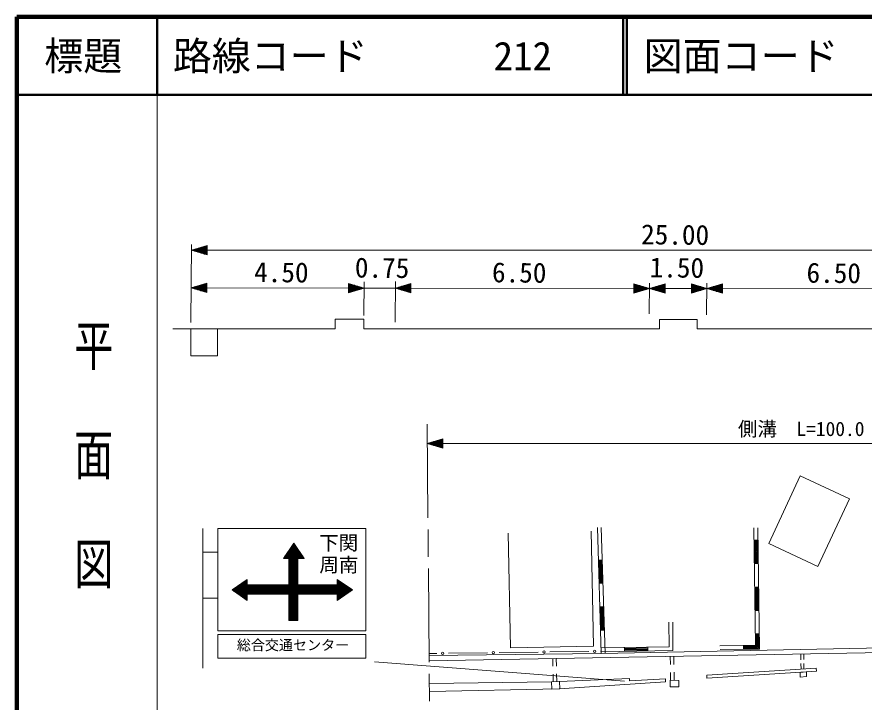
# Model space of a CAD drawing. Units: millimetres, scale not verified. Extents: x 40000 to 680000, y 20000 to 380000.
# Drawn here: x 40000 to 148659, y 292180 to 380000 of the extents above; entities that cross this region are included whole.
import ezdxf
from ezdxf.enums import TextEntityAlignment as Align

# ---------------------------------------------------------------- set-up
doc = ezdxf.new("R2010")
doc.units = ezdxf.units.MM
doc.header["$LTSCALE"] = 1000
doc.linetypes.add('CHAIN', pattern=[18.5, 12, -1.5, 3.5, -1.5])
for name, color, linetype, lineweight in [('M-BGD', 7, 'Continuous', 13), ('M-BMK', 2, 'CHAIN', 13), ('M-STR-HTXT', 7, 'Continuous', 13), ('M-STR-STRC', 7, 'Continuous', 13), ('M-STR-STRD', 7, 'Continuous', 13), ('M-TTL', 2, 'Continuous', 140), ('M-TTL-BAND', 7, 'Continuous', 13), ('M-TTL-LINE', 7, 'Continuous', 50)]:
    doc.layers.add(name, color=color, linetype=linetype, lineweight=lineweight)
doc.layers.add('M-TTL-TXT', color=7, linetype='Continuous')
doc.styles.add('@ＭＳ ゴシック', font='')
doc.styles.add('ＭＳ ゴシック', font='')
doc.styles.get('@ＭＳ ゴシック').set_extended_font_data('@MS Gothic')
doc.styles.get('ＭＳ ゴシック').set_extended_font_data('MS Gothic')

msp = doc.modelspace()

# ---------------------------------------------------------------- linework, layer by layer
at = {"layer": 'M-BGD'}
for p, q in [((80812, 341246), (80812, 340000)), ((84478, 341246), (80812, 341246)), ((84478, 340000), (84478, 341246)), ((122408, 341199), (122408, 340000)), ((127237, 341199), (122408, 341199)), ((127237, 340000), (127237, 341199)), ((60000, 340000), (62293, 340000)), ((62293, 336570), (62293, 340000)), ((62293, 340000), (65736, 340000)), ((65736, 340000), (65736, 336570)), ((65736, 340000), (80812, 340000)), ((84478, 340000), (122408, 340000)), ((127237, 340000), (165177, 340000)), ((65736, 336570), (62293, 336570)), ((140483, 321157), (136450, 312500)), ((146773, 318227), (140483, 321157)), ((142741, 309570), (146773, 318227)), ((113964, 299354), (113645, 314069)), ((114948, 298387), (114457, 314554)), ((115448, 298402), (114956, 314569)), ((134719, 299460), (134532, 314517)), ((135226, 298967), (135032, 314524)), ((103010, 313839), (103328, 299124)), ((135052, 312925), (134552, 312919)), ((134689, 309921), (134652, 312920)), ((134789, 309922), (134752, 312922)), ((134889, 309923), (134852, 312923)), ((134989, 309924), (134952, 312924)), ((136450, 312500), (142741, 309570)), ((115083, 310397), (114583, 310381)), ((114775, 307386), (114683, 310384)), ((114874, 307389), (114783, 310387)), ((114974, 307392), (114883, 310391)), ((115074, 307395), (114983, 310394)), ((134589, 309919), (135089, 309926)), ((114675, 307383), (115174, 307398)), ((135127, 306926), (134627, 306920)), ((134764, 303921), (134727, 306921)), ((134864, 303922), (134827, 306922)), ((134964, 303923), (134927, 306923)), ((135064, 303925), (135027, 306924)), ((115266, 304399), (114766, 304384)), ((114957, 301389), (114866, 304387)), ((115057, 301392), (114966, 304390)), ((115157, 301395), (115066, 304393)), ((115257, 301398), (115166, 304396)), ((134664, 303920), (135164, 303926)), ((123640, 299261), (123615, 302435)), ((124144, 298770), (124115, 302439)), ((114857, 301386), (115357, 301401)), ((134701, 300920), (135201, 300926)), ((134801, 300921), (134821, 299361)), ((134922, 299262), (134901, 300922)), ((135001, 300924), (135023, 299164)), ((135124, 299065), (135101, 300925)), ((103328, 299124), (113964, 299354)), ((114926, 299114), (123640, 299261)), ((114948, 298387), (155706, 299226)), ((117926, 299164), (117934, 298664)), ((117927, 299064), (120927, 299115)), ((117929, 298964), (120929, 299015)), ((117931, 298864), (120930, 298915)), ((117932, 298764), (120932, 298815)), ((120934, 298715), (120925, 299215)), ((130180, 299398), (134719, 299460)), ((130187, 298898), (135226, 298967)), ((133180, 299439), (133187, 298939)), ((133181, 299339), (134821, 299361)), ((134922, 299262), (133183, 299239)), ((133184, 299139), (135023, 299164)), ((135124, 299065), (133185, 299039)), ((92865, 298406), (93865, 298419)), ((92867, 298129), (114948, 298387)), ((165837, 298781), (92873, 297455)), ((95364, 298439), (100364, 298504)), ((101864, 298524), (106863, 298590)), ((108363, 298610), (113363, 298675)), ((108741, 297743), (108758, 296773)), ((109185, 297751), (109203, 296785)), ((114863, 298695), (114939, 298696)), ((114934, 298614), (124144, 298770)), ((123791, 298017), (123810, 296987)), ((124248, 298025), (124267, 296992)), ((140539, 298321), (140552, 297602)), ((140914, 298328), (140927, 297616)), ((140561, 297102), (140574, 296382)), ((140936, 297116), (140949, 296404)), ((108776, 295773), (108794, 294803)), ((109221, 295785), (109238, 294819)), ((123828, 295988), (123847, 294958)), ((124285, 295992), (124304, 294959)), ((142517, 296504), (128474, 295615)), ((128474, 295615), (128498, 295231)), ((128498, 295231), (142541, 296120)), ((140445, 295987), (141259, 296039)), ((140483, 295388), (140445, 295987)), ((141259, 296039), (141297, 295440)), ((142541, 296120), (142517, 296504)), ((108563, 294791), (109593, 294833)), ((108602, 293848), (108563, 294791)), ((109593, 294833), (109631, 293890)), ((123785, 294967), (123780, 294140)), ((124897, 294960), (123785, 294967)), ((124892, 294133), (124897, 294960)), ((141297, 295440), (140483, 295388)), ((109631, 293890), (108602, 293848)), ((123780, 294140), (124892, 294133))]:
    msp.add_line(p, q, dxfattribs=at)
for centre in [(114113, 298685), (94614, 298429), (101114, 298514), (107613, 298600)]:
    msp.add_circle(centre, 150, dxfattribs=at)
at = {"layer": 'M-BMK'}
msp.add_line((92608, 327790), (93300, 248563), dxfattribs=at)
at = {"layer": 'M-STR-HTXT'}
for p, q in [((62296, 340847), (62400, 350852)), ((62393, 350091), (64392, 350691)), ((62393, 350091), (64393, 349491)), ((62393, 350091), (64393, 350091)), ((64393, 350211), (62793, 350211)), ((64393, 349971), (62793, 349971)), ((63193, 350331), (64393, 350331)), ((64393, 350451), (63593, 350451)), ((63993, 350571), (64393, 350571)), ((64393, 349491), (64392, 350691)), ((64393, 350091), (185536, 350095)), ((63193, 349851), (64393, 349851)), ((64393, 349731), (63593, 349731)), ((63993, 349611), (64393, 349611)), ((62342, 345269), (64343, 345867)), ((64342, 345627), (63542, 345628)), ((63943, 345747), (64343, 345747)), ((64341, 344667), (64343, 345867)), ((82540, 345844), (82538, 344644)), ((82539, 345604), (83339, 345603)), ((84539, 345242), (82540, 345844)), ((82940, 345724), (82540, 345724)), ((84502, 341720), (84547, 346038)), ((88496, 340888), (88550, 346101)), ((88541, 345237), (90542, 345834)), ((90542, 345594), (89742, 345595)), ((90142, 345715), (90542, 345714)), ((90541, 344634), (90542, 345834)), ((119133, 345799), (119132, 344599)), ((121133, 345197), (119133, 345799)), ((119533, 345679), (119133, 345679)), ((119133, 345559), (119933, 345558)), ((121140, 345858), (121099, 341962)), ((121133, 345197), (123133, 345794)), ((123133, 345554), (122333, 345555)), ((122733, 345675), (123133, 345674)), ((123132, 344594), (123133, 345794)), ((126506, 345790), (126505, 344590)), ((128505, 345188), (126506, 345790)), ((126906, 345670), (126506, 345670)), ((126506, 345550), (127306, 345549)), ((128512, 345860), (128470, 341805)), ((128505, 345188), (130506, 345785)), ((130506, 345545), (129706, 345546)), ((130106, 345666), (130506, 345665)), ((130505, 344585), (130506, 345785)), ((62342, 345269), (64342, 345267)), ((62342, 345269), (64341, 344667)), ((64342, 345387), (62742, 345389)), ((64342, 345147), (62742, 345149)), ((63142, 345508), (64342, 345507)), ((63142, 345028), (64342, 345027)), ((64342, 344907), (63542, 344908)), ((63941, 344787), (64341, 344787)), ((82539, 345244), (64342, 345267)), ((84539, 345242), (82538, 344644)), ((82938, 344764), (82538, 344764)), ((83739, 345483), (82539, 345484)), ((82539, 345364), (84139, 345362)), ((84539, 345242), (82539, 345244)), ((82539, 345124), (84139, 345122)), ((83739, 345003), (82539, 345004)), ((82539, 344884), (83339, 344883)), ((88541, 345237), (84539, 345242)), ((88541, 345237), (90541, 345234)), ((88541, 345237), (90541, 344634)), ((90541, 345354), (88941, 345356)), ((90541, 345114), (88941, 345116)), ((89341, 344996), (90541, 344994)), ((89342, 345476), (90542, 345474)), ((90541, 344874), (89741, 344875)), ((90141, 344755), (90541, 344754)), ((119133, 345199), (90541, 345234)), ((121133, 345197), (119132, 344599)), ((119132, 345079), (120732, 345077)), ((120332, 344958), (119132, 344959)), ((119132, 344839), (119932, 344838)), ((119532, 344719), (119132, 344719)), ((120333, 345438), (119133, 345439)), ((119133, 345319), (120733, 345317)), ((121133, 345197), (119133, 345199)), ((121133, 345197), (123133, 345194)), ((121133, 345197), (123132, 344594)), ((123132, 345074), (121532, 345076)), ((123133, 345314), (121533, 345316)), ((121932, 344956), (123132, 344954)), ((121933, 345436), (123133, 345434)), ((123132, 344834), (122332, 344835)), ((122732, 344715), (123132, 344714)), ((126505, 345190), (123133, 345194)), ((126505, 345310), (128105, 345308)), ((128505, 345188), (126505, 345190)), ((128505, 345188), (126505, 344590)), ((126505, 345070), (128105, 345068)), ((127705, 344949), (126505, 344950)), ((126505, 344830), (127305, 344829)), ((126905, 344710), (126505, 344710)), ((127706, 345429), (126506, 345430)), ((128505, 345188), (130505, 345185)), ((128505, 345188), (130505, 344585)), ((130505, 345305), (128905, 345307)), ((130505, 345065), (128905, 345067)), ((129305, 344947), (130505, 344945)), ((129306, 345427), (130506, 345425)), ((130505, 344825), (129705, 344826)), ((130105, 344706), (130505, 344705)), ((159349, 345150), (130505, 345185)), ((92630, 325322), (94630, 325922)), ((92630, 325322), (94630, 324722)), ((92630, 325322), (94630, 325322)), ((94630, 325442), (93030, 325442)), ((94630, 325202), (93030, 325202)), ((93430, 325562), (94630, 325562)), ((93430, 325082), (94630, 325082)), ((94630, 325682), (93830, 325682)), ((94630, 324962), (93830, 324962)), ((94230, 325802), (94630, 325802)), ((94630, 324722), (94630, 325922)), ((94630, 325322), (190193, 325322)), ((94230, 324842), (94630, 324842))]:
    msp.add_line(p, q, dxfattribs=at)
at = {"layer": 'M-STR-STRC'}
for p, q in [((63846, 314440), (63846, 296543)), ((65763, 301326), (65763, 314406)), ((65763, 314406), (84757, 314406)), ((84757, 314406), (84757, 301326)), ((74188, 310584), (75501, 312542)), ((74235, 310584), (75784, 312133)), ((74376, 310584), (75842, 312050)), ((74380, 310871), (75726, 312217)), ((74518, 310584), (75900, 311966)), ((74659, 310584), (75958, 311883)), ((74668, 311300), (75669, 312301)), ((74956, 311730), (75611, 312384)), ((76380, 310584), (75068, 311896)), ((76521, 310584), (75125, 311981)), ((76663, 310584), (75181, 312066)), ((76804, 310584), (75238, 312150)), ((75244, 312159), (75553, 312468)), ((76654, 310875), (75295, 312235)), ((76337, 311334), (75352, 312319)), ((76020, 311793), (75408, 312404)), ((75702, 312252), (75465, 312489)), ((75501, 312542), (76856, 310584)), ((63846, 311409), (65763, 311409)), ((74541, 310584), (74330, 310796)), ((74683, 310584), (74387, 310880)), ((74824, 310584), (74443, 310965)), ((76029, 309521), (74500, 311050)), ((76029, 309662), (74557, 311134)), ((76029, 309804), (74614, 311219)), ((76029, 309945), (74670, 311304)), ((76029, 310086), (74727, 311388)), ((76029, 310228), (74784, 311473)), ((74801, 310584), (76015, 311799)), ((76029, 310369), (74841, 311558)), ((74867, 310509), (76073, 311715)), ((74867, 310367), (76131, 311632)), ((74867, 310226), (76189, 311548)), ((74867, 310085), (76247, 311465)), ((74867, 309943), (76305, 311381)), ((74867, 309802), (76362, 311297)), ((74867, 309660), (76420, 311214)), ((74867, 309519), (76478, 311130)), ((76029, 310511), (74898, 311642)), ((76097, 310584), (74954, 311727)), ((76238, 310584), (75011, 311812)), ((76074, 310584), (76536, 311047)), ((76215, 310584), (76594, 310963)), ((76356, 310584), (76652, 310879)), ((76498, 310584), (76709, 310796)), ((74867, 310584), (74188, 310584)), ((74258, 310584), (74216, 310626)), ((74400, 310584), (74273, 310711)), ((74867, 307192), (74867, 310584)), ((76029, 309379), (74867, 310542)), ((74867, 309377), (76029, 310540)), ((76029, 309238), (74867, 310400)), ((74867, 309236), (76029, 310398)), ((76029, 309096), (74867, 310259)), ((74867, 309095), (76029, 310257)), ((76029, 308955), (74867, 310117)), ((74867, 308953), (76029, 310116)), ((76029, 308814), (74867, 309976)), ((74867, 308812), (76029, 309974)), ((76029, 308672), (74867, 309835)), ((74867, 308670), (76029, 309833)), ((76029, 308531), (74867, 309693)), ((74867, 308529), (76029, 309691)), ((76029, 310584), (76029, 307192)), ((76856, 310584), (76029, 310584)), ((76639, 310584), (76767, 310712)), ((76781, 310584), (76825, 310629)), ((76029, 308389), (74867, 309552)), ((74867, 308388), (76029, 309550)), ((76029, 308248), (74867, 309410)), ((74867, 308246), (76029, 309409)), ((76029, 308106), (74867, 309269)), ((74867, 308105), (76029, 309267)), ((76029, 307965), (74867, 309127)), ((74867, 307963), (76029, 309126)), ((76029, 307824), (74867, 308986)), ((74867, 307822), (76029, 308984)), ((76029, 307682), (74867, 308845)), ((74867, 307680), (76029, 308843)), ((76029, 307541), (74867, 308703)), ((74867, 307539), (76029, 308701)), ((69548, 307871), (67589, 306557)), ((67883, 306354), (69100, 307570)), ((67967, 306296), (69529, 307858)), ((68051, 306238), (69548, 307735)), ((68134, 306181), (69548, 307594)), ((70611, 306029), (69082, 307558)), ((69548, 307234), (69167, 307615)), ((69548, 307376), (69251, 307672)), ((69548, 307517), (69336, 307729)), ((69548, 307658), (69420, 307785)), ((69548, 307800), (69505, 307842)), ((69548, 307192), (69548, 307871)), ((73781, 306029), (76029, 308277)), ((73923, 306029), (76029, 308136)), ((74064, 306029), (76029, 307994)), ((74206, 306029), (76029, 307853)), ((74347, 306029), (76029, 307711)), ((74489, 306029), (76029, 307570)), ((76029, 307399), (74867, 308562)), ((74867, 307398), (76029, 308560)), ((76029, 307258), (74867, 308420)), ((74867, 307256), (76029, 308419)), ((77116, 306029), (74867, 308279)), ((76975, 306029), (74867, 308138)), ((76833, 306029), (74867, 307996)), ((76692, 306029), (74867, 307855)), ((76550, 306029), (74867, 307713)), ((76409, 306029), (74867, 307572)), ((80004, 306029), (81542, 307567)), ((80145, 306029), (81627, 307511)), ((81090, 307871), (83048, 306557)), ((81090, 307192), (81090, 307871)), ((82657, 306287), (81090, 307854)), ((81090, 307822), (81119, 307851)), ((81090, 307681), (81203, 307794)), ((81090, 307540), (81288, 307738)), ((82573, 306229), (81090, 307713)), ((81090, 307398), (81373, 307681)), ((81090, 307257), (81457, 307624)), ((82490, 306171), (81090, 307571)), ((82741, 306345), (81469, 307616)), ((67589, 306557), (69548, 305203)), ((67633, 306527), (67812, 306706)), ((67879, 306357), (67643, 306593)), ((67716, 306470), (68241, 306994)), ((68338, 306040), (67727, 306650)), ((67800, 306412), (68670, 307282)), ((68797, 305722), (67812, 306707)), ((69255, 305405), (67897, 306764)), ((69548, 305254), (67981, 306820)), ((69548, 305396), (68066, 306877)), ((69548, 305537), (68151, 306934)), ((68218, 306123), (69548, 307452)), ((69548, 305679), (68235, 306991)), ((68301, 306065), (69548, 307311)), ((69548, 305820), (68320, 307047)), ((68385, 306007), (69570, 307192)), ((69548, 305961), (68405, 307104)), ((68469, 305949), (69711, 307192)), ((69621, 306029), (68489, 307161)), ((68552, 305891), (69853, 307192)), ((69762, 306029), (68574, 307218)), ((68636, 305834), (69994, 307192)), ((69904, 306029), (68659, 307275)), ((68719, 305776), (70136, 307192)), ((70045, 306029), (68743, 307331)), ((68803, 305718), (70277, 307192)), ((70187, 306029), (68828, 307388)), ((68887, 305660), (70418, 307192)), ((70328, 306029), (68913, 307445)), ((68970, 305602), (70560, 307192)), ((70469, 306029), (68997, 307502)), ((69054, 305544), (70701, 307192)), ((69548, 307192), (74867, 307192)), ((70752, 306029), (69590, 307192)), ((69680, 306029), (70843, 307192)), ((70894, 306029), (69731, 307192)), ((69822, 306029), (70984, 307192)), ((71035, 306029), (69873, 307192)), ((69963, 306029), (71125, 307192)), ((71176, 306029), (70014, 307192)), ((70105, 306029), (71267, 307192)), ((71318, 306029), (70155, 307192)), ((70246, 306029), (71408, 307192)), ((71459, 306029), (70297, 307192)), ((70387, 306029), (71550, 307192)), ((71601, 306029), (70438, 307192)), ((70529, 306029), (71691, 307192)), ((71742, 306029), (70580, 307192)), ((70670, 306029), (71833, 307192)), ((71884, 306029), (70721, 307192)), ((70812, 306029), (71974, 307192)), ((72025, 306029), (70863, 307192)), ((70953, 306029), (72115, 307192)), ((72166, 306029), (71004, 307192)), ((71094, 306029), (72257, 307192)), ((72308, 306029), (71145, 307192)), ((71236, 306029), (72398, 307192)), ((72449, 306029), (71287, 307192)), ((71377, 306029), (72540, 307192)), ((72591, 306029), (71428, 307192)), ((71519, 306029), (72681, 307192)), ((72732, 306029), (71570, 307192)), ((71660, 306029), (72823, 307192)), ((72874, 306029), (71711, 307192)), ((71802, 306029), (72964, 307192)), ((73015, 306029), (71853, 307192)), ((71943, 306029), (73105, 307192)), ((73156, 306029), (71994, 307192)), ((72084, 306029), (73247, 307192)), ((73298, 306029), (72135, 307192)), ((72226, 306029), (73388, 307192)), ((73439, 306029), (72277, 307192)), ((72367, 306029), (73530, 307192)), ((73581, 306029), (72418, 307192)), ((72509, 306029), (73671, 307192)), ((73722, 306029), (72560, 307192)), ((72650, 306029), (73813, 307192)), ((73863, 306029), (72701, 307192)), ((72792, 306029), (73954, 307192)), ((74005, 306029), (72842, 307192)), ((72933, 306029), (74095, 307192)), ((74146, 306029), (72984, 307192)), ((73074, 306029), (74237, 307192)), ((74288, 306029), (73125, 307192)), ((73216, 306029), (74378, 307192)), ((74429, 306029), (73267, 307192)), ((73357, 306029), (74520, 307192)), ((74571, 306029), (73408, 307192)), ((73499, 306029), (74661, 307192)), ((74712, 306029), (73550, 307192)), ((73640, 306029), (74802, 307192)), ((74853, 306029), (73691, 307192)), ((76029, 304995), (73832, 307192)), ((76029, 305137), (73974, 307192)), ((76029, 305278), (74115, 307192)), ((76029, 305419), (74257, 307192)), ((76029, 305561), (74398, 307192)), ((76029, 305702), (74540, 307192)), ((74630, 306029), (76029, 307429)), ((76029, 305844), (74681, 307192)), ((74771, 306029), (76029, 307287)), ((76029, 305985), (74822, 307192)), ((76268, 306029), (74867, 307430)), ((76126, 306029), (74867, 307289)), ((74867, 305983), (76075, 307192)), ((74867, 305842), (76217, 307192)), ((74867, 305701), (76358, 307192)), ((74867, 305559), (76500, 307192)), ((74867, 305418), (76641, 307192)), ((74867, 305276), (76782, 307192)), ((74867, 305135), (76924, 307192)), ((74867, 304993), (77065, 307192)), ((76029, 307192), (81090, 307192)), ((76044, 306029), (77207, 307192)), ((77258, 306029), (76095, 307192)), ((76186, 306029), (77348, 307192)), ((77399, 306029), (76237, 307192)), ((76327, 306029), (77489, 307192)), ((77540, 306029), (76378, 307192)), ((76468, 306029), (77631, 307192)), ((77682, 306029), (76519, 307192)), ((76610, 306029), (77772, 307192)), ((77823, 306029), (76661, 307192)), ((76751, 306029), (77914, 307192)), ((77965, 306029), (76802, 307192)), ((76893, 306029), (78055, 307192)), ((78106, 306029), (76944, 307192)), ((77034, 306029), (78197, 307192)), ((78248, 306029), (77085, 307192)), ((77176, 306029), (78338, 307192)), ((78389, 306029), (77227, 307192)), ((77317, 306029), (78479, 307192)), ((78530, 306029), (77368, 307192)), ((77458, 306029), (78621, 307192)), ((78672, 306029), (77509, 307192)), ((77600, 306029), (78762, 307192)), ((78813, 306029), (77651, 307192)), ((77741, 306029), (78904, 307192)), ((78955, 306029), (77792, 307192)), ((77883, 306029), (79045, 307192)), ((79096, 306029), (77934, 307192)), ((78024, 306029), (79187, 307192)), ((79237, 306029), (78075, 307192)), ((78166, 306029), (79328, 307192)), ((79379, 306029), (78216, 307192)), ((78307, 306029), (79469, 307192)), ((79520, 306029), (78358, 307192)), ((78448, 306029), (79611, 307192)), ((79662, 306029), (78499, 307192)), ((78590, 306029), (79752, 307192)), ((79803, 306029), (78641, 307192)), ((78731, 306029), (79894, 307192)), ((79945, 306029), (78782, 307192)), ((78873, 306029), (80035, 307192)), ((80086, 306029), (78924, 307192)), ((79014, 306029), (80176, 307192)), ((80227, 306029), (79065, 307192)), ((79155, 306029), (80318, 307192)), ((80369, 306029), (79206, 307192)), ((79297, 306029), (80459, 307192)), ((80510, 306029), (79348, 307192)), ((79438, 306029), (80601, 307192)), ((80652, 306029), (79489, 307192)), ((79580, 306029), (80742, 307192)), ((80793, 306029), (79631, 307192)), ((79721, 306029), (80884, 307192)), ((80935, 306029), (79772, 307192)), ((79863, 306029), (81025, 307192)), ((81076, 306029), (79914, 307192)), ((81654, 305593), (80055, 307192)), ((81737, 305651), (80196, 307192)), ((80287, 306029), (81711, 307454)), ((81821, 305709), (80338, 307192)), ((80428, 306029), (81796, 307397)), ((81905, 305767), (80479, 307192)), ((80570, 306029), (81881, 307340)), ((81988, 305824), (80621, 307192)), ((80711, 306029), (81965, 307284)), ((82072, 305882), (80762, 307192)), ((80853, 306029), (82050, 307227)), ((82155, 305940), (80903, 307192)), ((80994, 306029), (82134, 307170)), ((82239, 305998), (81045, 307192)), ((82406, 306113), (81090, 307430)), ((82323, 306056), (81090, 307288)), ((81090, 305984), (82219, 307113)), ((81090, 305842), (82304, 307056)), ((81090, 305701), (82388, 307000)), ((81090, 305560), (82473, 306943)), ((81090, 305418), (82558, 306886)), ((81090, 305277), (82642, 306829)), ((83048, 306557), (81090, 305203)), ((81309, 305354), (82727, 306773)), ((81768, 305672), (82812, 306716)), ((82824, 306403), (81899, 307328)), ((82226, 305989), (82896, 306659)), ((82908, 306460), (82328, 307040)), ((82685, 306306), (82981, 306602)), ((82991, 306518), (82757, 306752)), ((63846, 305491), (65763, 305491)), ((69137, 305487), (69548, 305897)), ((69221, 305429), (69548, 305755)), ((69305, 305371), (69548, 305614)), ((69388, 305313), (69548, 305473)), ((69472, 305255), (69548, 305331)), ((69548, 305203), (69548, 306029)), ((74867, 306029), (69548, 306029)), ((74867, 302637), (74867, 306029)), ((76029, 304854), (74867, 306016)), ((74867, 304852), (76029, 306014)), ((76029, 304712), (74867, 305875)), ((74867, 304711), (76029, 305873)), ((76029, 304571), (74867, 305733)), ((74867, 304569), (76029, 305732)), ((76029, 304430), (74867, 305592)), ((74867, 304428), (76029, 305590)), ((76029, 304288), (74867, 305451)), ((74867, 304286), (76029, 305449)), ((81090, 306029), (76029, 306029)), ((76029, 306029), (76029, 302637)), ((81090, 305203), (81090, 306029)), ((81570, 305535), (81090, 306016)), ((81487, 305477), (81090, 305874)), ((81403, 305420), (81090, 305733)), ((81319, 305362), (81090, 305591)), ((81236, 305304), (81090, 305450)), ((76029, 304147), (74867, 305309)), ((74867, 304145), (76029, 305307)), ((76029, 304005), (74867, 305168)), ((74867, 304003), (76029, 305166)), ((76029, 303864), (74867, 305026)), ((74867, 303862), (76029, 305024)), ((76029, 303722), (74867, 304885)), ((74867, 303721), (76029, 304883)), ((76029, 303581), (74867, 304743)), ((74867, 303579), (76029, 304742)), ((76029, 303440), (74867, 304602)), ((74867, 303438), (76029, 304600)), ((76029, 303298), (74867, 304461)), ((74867, 303296), (76029, 304459)), ((76029, 303157), (74867, 304319)), ((74867, 303155), (76029, 304317)), ((81152, 305246), (81090, 305309)), ((76029, 303015), (74867, 304178)), ((74867, 303014), (76029, 304176)), ((76029, 302874), (74867, 304036)), ((74867, 302872), (76029, 304035)), ((76029, 302732), (74867, 303895)), ((74867, 302731), (76029, 303893)), ((75983, 302637), (74867, 303753)), ((75842, 302637), (74867, 303612)), ((75700, 302637), (74867, 303471)), ((75559, 302637), (74867, 303329)), ((75417, 302637), (74867, 303188)), ((74915, 302637), (76029, 303752)), ((75056, 302637), (76029, 303610)), ((75197, 302637), (76029, 303469)), ((75339, 302637), (76029, 303327)), ((75480, 302637), (76029, 303186)), ((75276, 302637), (74867, 303046)), ((75135, 302637), (74867, 302905)), ((74993, 302637), (74867, 302764)), ((76029, 302637), (74867, 302637)), ((75622, 302637), (76029, 303045)), ((75763, 302637), (76029, 302903)), ((75905, 302637), (76029, 302762)), ((84757, 301326), (65763, 301326)), ((84757, 300826), (65763, 300826)), ((65763, 300826), (65763, 297826)), ((84757, 300826), (84757, 297826)), ((84757, 297826), (65763, 297826)), ((117912, 294837), (85880, 297328))]:
    msp.add_line(p, q, dxfattribs=at)
at = {"layer": 'M-STR-STRD'}
for p, q in [((92898, 294563), (108563, 294791)), ((108563, 294791), (118551, 295195)), ((109565, 293881), (123198, 294782)), ((118551, 295195), (118563, 294913)), ((118563, 294913), (123184, 295164)), ((123198, 294782), (123184, 295164)), ((92907, 293517), (109565, 293881))]:
    msp.add_line(p, q, dxfattribs=at)
at = {"layer": 'M-TTL'}
for p, q in [((40000, 380000), (40000, 20000)), ((680000, 380000), (40000, 380000))]:
    msp.add_line(p, q, dxfattribs=at)
at = {"layer": 'M-TTL-BAND'}
msp.add_line((58000, 370000), (58000, 20000), dxfattribs=at)
at = {"layer": 'M-TTL-LINE'}
for p, q in [((58000, 380000), (58000, 370000)), ((117750, 380000), (117750, 370000)), ((118250, 380000), (118250, 370000)), ((40000, 370000), (680000, 370000))]:
    msp.add_line(p, q, dxfattribs=at)

# ---------------------------------------------------------------- texts
at = {"layer": 'M-STR-HTXT', "style": 'ＭＳ ゴシック'}
for s, p in [('25.00', (120042, 350093)), ('0.75', (83326, 345832)), ('1.50', (121140, 345858)), ('4.50', (70406, 345259)), ('6.50', (100914, 345222)), ('6.50', (141261, 345172))]:
    msp.add_text(s, height=2566, rotation=359.399, dxfattribs=at).set_placement(p, align=Align.BOTTOM_LEFT)
msp.add_text('側溝\u3000L=100.0', height=1833, dxfattribs=at).set_placement((132483, 325729), align=Align.BOTTOM_LEFT)
at = {"layer": 'M-STR-STRC', "style": 'ＭＳ ゴシック'}
for s, height, p in [('下関', 1833, (78765, 311121)), ('周南', 1833, (78791, 308304)), ('総合交通センター', 1320, (68205, 298426))]:
    msp.add_text(s, height=height, dxfattribs=at).set_placement(p, align=Align.BOTTOM_LEFT)
at = {"layer": 'M-TTL-BAND', "style": '@ＭＳ ゴシック', "width": 1.4}
msp.add_text('平  面  図', height=3666, rotation=270, dxfattribs=at).set_placement((49777, 306475), align=Align.MIDDLE_RIGHT)
at = {"layer": 'M-TTL-TXT', "style": 'ＭＳ ゴシック'}
msp.add_text('標題', height=3666, dxfattribs=at).set_placement((48500, 375000), align=Align.MIDDLE_CENTER)
for s, p in [('路線コード', (60000, 375000)), ('図面コード', (120380, 375000)), ('212', (101142, 375000))]:
    msp.add_text(s, height=3666, dxfattribs=at).set_placement(p, align=Align.MIDDLE_LEFT)

doc.saveas('drawing.dxf')
